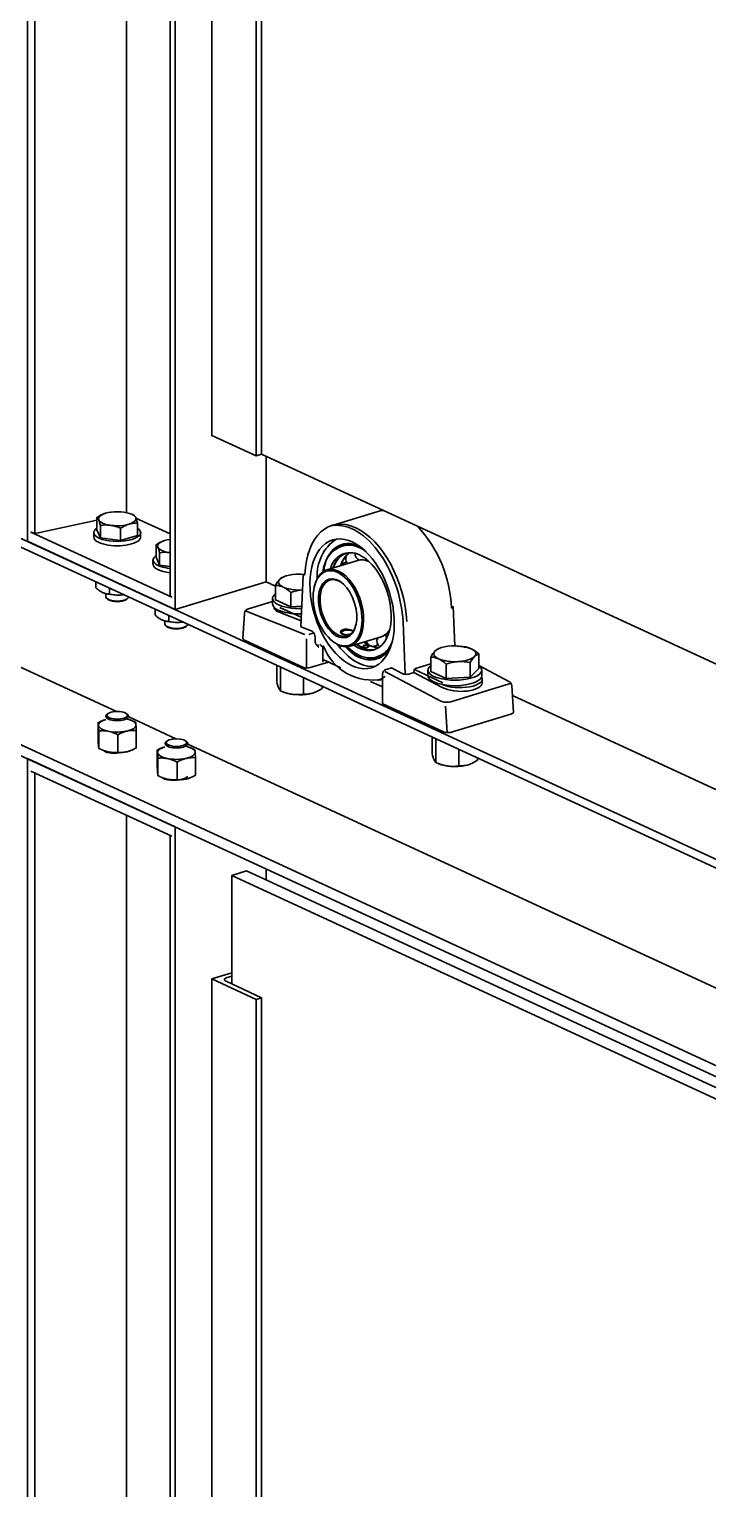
# Model space of a CAD drawing. Header units: millimetres. Extents: x -8400 to 8400, y -5940 to 5940.
# Drawn here: x 4395 to 4638, y 2256 to 2779 of the extents above; entities that cross this region are included whole.
import ezdxf

# ---------------------------------------------------------------- set-up
doc = ezdxf.new("R2010")
doc.units = ezdxf.units.MM
doc.layers.add('粗实线层', color=7, linetype='Continuous', lineweight=35)

msp = doc.modelspace()

# ---------------------------------------------------------------- linework, layer by layer
at = {"layer": '粗实线层', "linetype": 'Continuous', "lineweight": 35}
for points in [[(5429.862, 2115.853), (5429.862, 2117.75), (3411.605, 3048.757), (3411.605, 3046.86), (3411.713, 3046.127), (3412.025, 3045.541), (3412.506, 3045.166), (5429.848, 2114.581)], [(4447.29, 2571.004), (4394.178, 2595.504), (4394.178, 2985.441), (4447.29, 2960.941), (4447.29, 2571.004), (4479.92, 2580.974), (4479.92, 2625.956)], [(3458.919, 2980.673), (4426.231, 2534.459)], [(4396.833, 2598.485), (4396.833, 2980.623)], [(3415.693, 2976.684), (3413.26, 2975.485), (3412.732, 2975.131), (3412.27, 2974.628), (3411.911, 2974.017), (3411.683, 2973.345), (3411.605, 2972.668), (3411.605, 2970.77), (5429.862, 2039.763), (5429.862, 2041.661)], [(3412.133, 2974.427), (5430.389, 2043.419)], [(4429.723, 2965.14), (4429.723, 2605.793)], [(4445.431, 2957.896), (4445.431, 2576.098), (4445.576, 2575.78), (4445.997, 2575.499), (4395.47, 2598.808), (4395.993, 2598.626), (4396.63, 2598.506), (4397.331, 2598.459), (4398.039, 2598.486), (4398.699, 2598.587), (4419.163, 2603.065)], [(4476.275, 2899.088), (4460.342, 2906.439), (4460.342, 2633.482), (4476.275, 2626.132), (4476.275, 2899.088), (4478.233, 2899.687), (4478.233, 2626.731), (4476.275, 2626.132)], [(4478.241, 2626.727), (4938.353, 2414.48)], [(4422.177, 2605.549), (4421.796, 2605.423), (4421.416, 2605.278), (4421.036, 2605.116), (4420.659, 2604.936), (4420.47, 2604.84), (4420.282, 2604.74), (4420.188, 2604.689), (4420.094, 2604.636), (4420, 2604.583), (4419.906, 2604.529), (4419.533, 2604.305), (4419.163, 2604.071)], [(4420.398, 2596.756), (4419.163, 2599.637), (4419.163, 2604.071), (4419.315, 2603.947), (4419.469, 2603.765), (4419.546, 2603.649), (4419.624, 2603.515), (4419.702, 2603.362), (4419.78, 2603.188), (4419.8, 2603.141), (4419.82, 2603.094), (4419.839, 2603.045), (4419.859, 2602.994), (4419.898, 2602.891), (4419.938, 2602.783), (4420.015, 2602.554), (4420.092, 2602.309), (4420.246, 2601.775), (4420.398, 2601.19)], [(4421.63, 2605.362), (4421.6, 2605.351)], [(4431.705, 2605.178), (4431.223, 2605.362)], [(4445.431, 2598.13), (4433.145, 2603.798)], [(4519.638, 2606.109), (4503.583, 2601.204)], [(4522.02, 2606.532), (4520.811, 2606.391), (4519.638, 2606.109)], [(4418.012, 2598.598), (4418.012, 2597.038)], [(4427.661, 2600.151), (4428.031, 2600.385), (4428.404, 2600.609), (4428.498, 2600.663), (4428.592, 2600.716), (4428.686, 2600.769), (4428.78, 2600.82), (4428.968, 2600.92), (4429.157, 2601.016), (4429.535, 2601.196), (4429.914, 2601.359), (4430.294, 2601.503), (4430.676, 2601.629), (4431.058, 2601.736), (4431.443, 2601.825), (4431.49, 2601.835), (4431.538, 2601.844), (4431.587, 2601.853), (4431.635, 2601.862), (4431.73, 2601.879), (4431.825, 2601.894), (4432.016, 2601.922), (4432.205, 2601.945), (4432.581, 2601.979), (4432.954, 2601.997), (4433.323, 2602.001), (4433.689, 2601.993), (4433.689, 2597.559), (4427.661, 2595.717)], [(4434.84, 2597.038), (4434.84, 2598.598)], [(4443.422, 2595.749), (4443.041, 2595.623), (4442.661, 2595.478), (4442.282, 2595.316), (4441.904, 2595.136), (4441.715, 2595.04), (4441.527, 2594.94), (4441.432, 2594.888), (4441.339, 2594.836), (4441.245, 2594.783), (4441.151, 2594.729), (4440.777, 2594.505), (4440.408, 2594.271)], [(4441.643, 2586.956), (4440.408, 2589.837), (4440.408, 2594.271), (4440.56, 2594.147), (4440.713, 2593.965), (4440.791, 2593.849), (4440.869, 2593.715), (4440.946, 2593.562), (4441.025, 2593.388), (4441.045, 2593.341), (4441.064, 2593.293), (4441.084, 2593.244), (4441.104, 2593.194), (4441.143, 2593.091), (4441.182, 2592.982), (4441.26, 2592.754), (4441.338, 2592.509), (4441.491, 2591.975), (4441.643, 2591.39), (4442.537, 2591.493), (4443.44, 2591.54), (4443.895, 2591.539), (4444.352, 2591.521), (4444.812, 2591.484), (4445.274, 2591.428), (4445.431, 2591.404)], [(4445.431, 2591.406), (4445.352, 2591.417), (4445.274, 2591.428), (4444.218, 2591.62), (4443.267, 2591.878), (4442.45, 2592.194), (4441.792, 2592.559), (4441.312, 2592.96), (4441.025, 2593.388), (4440.941, 2593.827), (4441.061, 2594.265), (4441.381, 2594.689), (4441.893, 2595.085), (4442.58, 2595.442), (4443.422, 2595.749), (4444.378, 2595.993), (4445.431, 2596.172)], [(4442.874, 2595.562), (4442.845, 2595.551)], [(4507.921, 2594.63), (4505.919, 2593.513)], [(4439.257, 2588.798), (4439.257, 2587.238)], [(4445.431, 2586.414), (4441.643, 2586.956), (4441.643, 2591.39)], [(4512.791, 2588.62), (4501.686, 2585.228)], [(4503.873, 2585.895), (4504.46, 2587.287), (4505.169, 2588.517), (4505.991, 2589.569), (4506.916, 2590.431), (4507.933, 2591.093)], [(4503.973, 2585.926), (4504.511, 2587.189), (4505.151, 2588.317), (4505.885, 2589.299), (4506.708, 2590.124), (4507.609, 2590.784), (4508.581, 2591.271)], [(4509.968, 2591.415), (4508.939, 2590.564), (4508.025, 2589.488), (4507.239, 2588.202), (4506.594, 2586.726)], [(4508.811, 2590.6), (4507.933, 2589.437), (4507.191, 2588.133), (4506.652, 2586.884)], [(4516.754, 2588.294), (4515.726, 2588.646), (4514.713, 2588.819), (4513.73, 2588.81), (4512.79, 2588.62)], [(4486.486, 2582.853), (4485.99, 2582.664), (4485.593, 2582.477), (4485.397, 2582.357), (4485.202, 2582.217), (4485.005, 2582.055), (4484.806, 2581.871), (4484.757, 2581.821), (4484.707, 2581.771), (4484.682, 2581.744), (4484.657, 2581.718), (4484.632, 2581.691), (4484.608, 2581.664), (4484.509, 2581.553), (4484.41, 2581.437), (4484.214, 2581.191), (4484.019, 2580.926), (4483.632, 2580.347), (4483.249, 2579.71)], [(4493.085, 2578.052), (4491.769, 2578.016), (4490.456, 2578.067), (4489.186, 2578.202), (4487.998, 2578.418), (4486.929, 2578.709), (4486.009, 2579.064), (4485.268, 2579.474), (4484.729, 2579.927), (4484.406, 2580.407), (4484.311, 2580.901), (4484.445, 2581.394), (4484.806, 2581.871), (4485.382, 2582.317), (4486.156, 2582.719), (4487.103, 2583.064), (4488.195, 2583.342), (4489.4, 2583.545), (4490.68, 2583.666), (4492.238, 2583.698), (4493.78, 2583.611)], [(4493.778, 2583.559), (4493.326, 2583.336), (4493.157, 2583.045), (4492.373, 2565.019), (4492.466, 2564.822), (4492.754, 2564.653), (4496.372, 2563.223), (4496.712, 2563.008), (4497.021, 2562.651), (4497.268, 2562.191), (4497.428, 2561.673), (4497.482, 2561.153), (4497.482, 2559.767), (4497.484, 2559.667), (4497.49, 2559.568), (4497.5, 2559.472), (4497.513, 2559.377), (4497.531, 2559.285), (4497.551, 2559.194), (4497.562, 2559.149), (4497.574, 2559.105), (4497.587, 2559.061), (4497.601, 2559.017), (4497.663, 2558.849), (4497.735, 2558.691), (4497.816, 2558.541), (4497.905, 2558.4), (4497.951, 2558.331), (4498, 2558.265), (4498.051, 2558.2), (4498.103, 2558.137), (4498.21, 2558.015), (4498.321, 2557.898), (4498.435, 2557.786), (4498.551, 2557.677), (4498.61, 2557.623), (4498.669, 2557.57), (4498.699, 2557.543), (4498.728, 2557.517), (4498.743, 2557.504), (4498.758, 2557.49), (4498.773, 2557.477), (4498.788, 2557.464)], [(4507.983, 2579.811), (4506.939, 2580.673), (4505.866, 2581.296)], [(4418.752, 2580.992), (4418.752, 2578.805), (4419.053, 2578.545), (4419.357, 2578.295), (4419.433, 2578.234), (4419.51, 2578.175), (4419.586, 2578.116), (4419.663, 2578.058), (4419.816, 2577.945), (4419.97, 2577.836), (4420.277, 2577.629), (4420.586, 2577.44), (4420.895, 2577.269), (4421.206, 2577.116), (4421.517, 2576.982), (4421.83, 2576.867), (4421.869, 2576.854), (4421.908, 2576.841), (4421.947, 2576.829), (4421.986, 2576.816), (4422.064, 2576.793), (4422.142, 2576.771), (4422.296, 2576.73), (4422.451, 2576.693), (4422.756, 2576.633), (4423.06, 2576.589), (4423.36, 2576.559), (4423.658, 2576.542)], [(4428.817, 2576.349), (4428.166, 2576.27), (4427.496, 2576.216), (4426.325, 2576.185), (4425.158, 2576.229), (4424.03, 2576.35), (4422.974, 2576.542), (4422.023, 2576.8), (4421.206, 2577.116)], [(4421.608, 2576.946), (4421.63, 2576.938)], [(4422.332, 2576.706), (4422.332, 2575.581)], [(4423.658, 2578.729), (4423.658, 2576.542), (4424.604, 2576.368), (4425.557, 2576.249), (4426.038, 2576.214), (4426.521, 2576.196), (4427.007, 2576.197), (4427.496, 2576.216), (4427.618, 2576.224), (4427.74, 2576.234), (4427.863, 2576.244), (4427.985, 2576.256), (4428.229, 2576.283), (4428.472, 2576.314), (4428.778, 2576.36)], [(4483.228, 2579.448), (4479.916, 2580.975)], [(4488.769, 2571.942), (4483.249, 2574.488), (4483.249, 2579.71), (4483.588, 2579.691), (4483.929, 2579.657), (4484.016, 2579.646), (4484.101, 2579.633), (4484.188, 2579.62), (4484.274, 2579.606), (4484.446, 2579.574), (4484.619, 2579.538), (4484.965, 2579.45), (4485.312, 2579.343), (4485.66, 2579.215), (4486.009, 2579.064), (4486.36, 2578.892), (4486.712, 2578.697), (4486.755, 2578.671), (4486.799, 2578.645), (4486.843, 2578.618), (4486.887, 2578.591), (4486.975, 2578.537), (4487.062, 2578.481), (4487.236, 2578.367), (4487.409, 2578.248), (4487.754, 2577.998), (4488.095, 2577.733), (4488.433, 2577.455), (4488.769, 2577.164)], [(4492.684, 2572.178), (4488.769, 2571.942), (4488.769, 2577.164), (4489.832, 2577.488), (4490.905, 2577.751), (4491.446, 2577.857), (4491.989, 2577.942), (4492.939, 2578.042)], [(4497.198, 2579.257), (4497.127, 2578.931)], [(4439.997, 2571.192), (4439.997, 2569.005), (4440.298, 2568.745), (4440.602, 2568.495), (4440.678, 2568.434), (4440.754, 2568.375), (4440.831, 2568.316), (4440.907, 2568.258), (4441.061, 2568.145), (4441.214, 2568.035), (4441.522, 2567.829), (4441.83, 2567.64), (4442.14, 2567.469), (4442.45, 2567.316), (4442.762, 2567.182), (4443.075, 2567.067), (4443.114, 2567.054), (4443.153, 2567.041), (4443.192, 2567.029), (4443.231, 2567.016), (4443.309, 2566.993), (4443.386, 2566.971), (4443.541, 2566.93), (4443.695, 2566.893), (4444.001, 2566.833), (4444.304, 2566.789), (4444.605, 2566.759), (4444.904, 2566.742)], [(4482.207, 2573.938), (4473.586, 2571.304), (4473.253, 2571.183), (4472.949, 2571.011), (4472.653, 2570.771), (4472.4, 2570.476), (4472.237, 2570.197), (4472.139, 2569.894), (4472.122, 2569.754), (4472.122, 2569.61)], [(4482.206, 2575.01), (4482.206, 2573.06)], [(4492.456, 2566.931), (4484.551, 2570.055), (4483.916, 2570.347), (4483.411, 2570.669), (4483.042, 2571.014), (4482.818, 2571.378), (4482.743, 2571.752), (4482.743, 2571.867)], [(4492.513, 2568.228), (4484.786, 2571.792)], [(4450.062, 2566.549), (4449.41, 2566.47), (4448.741, 2566.416), (4447.57, 2566.384), (4446.403, 2566.429), (4445.274, 2566.55), (4444.218, 2566.742), (4443.267, 2567), (4442.45, 2567.316)], [(4442.853, 2567.147), (4442.874, 2567.138)], [(4443.577, 2566.906), (4443.577, 2565.781), (4443.666, 2565.462), (4443.931, 2565.156), (4444.359, 2564.878), (4444.931, 2564.639), (4445.624, 2564.45), (4446.406, 2564.319), (4447.243, 2564.253), (4448.099, 2564.253), (4448.936, 2564.319), (4449.718, 2564.45), (4450.411, 2564.639), (4450.983, 2564.878), (4451.411, 2565.156), (4451.676, 2565.462), (4451.765, 2565.781)], [(4444.904, 2568.929), (4444.904, 2566.742), (4445.849, 2566.568), (4446.802, 2566.449), (4447.283, 2566.414), (4447.766, 2566.396), (4448.252, 2566.396), (4448.741, 2566.416), (4448.862, 2566.424), (4448.985, 2566.433), (4449.107, 2566.444), (4449.23, 2566.456), (4449.474, 2566.482), (4449.717, 2566.514), (4450.023, 2566.56)], [(4502.323, 2552.182), (4495.721, 2550.164), (4495.14, 2550.049), (4494.486, 2550.026), (4493.859, 2550.098), (4493.353, 2550.256), (4472.114, 2560.053), (4471.795, 2560.242), (4471.601, 2560.454), (4471.545, 2560.676), (4472.09, 2569.572)], [(4472.458, 2570.554), (4472.755, 2570.407), (4493.805, 2562.088)], [(4529.822, 2547.765), (4529.039, 2566.52)], [(4494.415, 2550.029), (4494.415, 2560.479)], [(4495.264, 2562.106), (4497.026, 2562.644)], [(4502.745, 2560.541), (4502.987, 2560.31)], [(4511.142, 2563.369), (4511.087, 2563.394), (4511.007, 2563.43), (4510.922, 2563.466), (4510.832, 2563.502), (4510.738, 2563.537), (4510.689, 2563.555), (4510.64, 2563.572), (4510.59, 2563.589), (4510.539, 2563.606), (4510.435, 2563.639), (4510.328, 2563.672), (4510.217, 2563.703), (4510.104, 2563.733), (4510.076, 2563.74), (4510.047, 2563.748), (4510.018, 2563.755), (4509.988, 2563.762), (4509.93, 2563.776), (4509.871, 2563.789), (4509.752, 2563.815), (4509.632, 2563.839), (4509.511, 2563.86), (4509.389, 2563.88), (4509.327, 2563.889), (4509.265, 2563.898), (4509.203, 2563.906), (4509.141, 2563.913), (4509.017, 2563.926), (4508.894, 2563.936), (4508.772, 2563.943), (4508.651, 2563.947), (4508.53, 2563.949), (4508.41, 2563.947), (4508.351, 2563.945), (4508.291, 2563.942), (4508.233, 2563.938), (4508.175, 2563.934), (4508.062, 2563.923), (4507.951, 2563.908), (4507.843, 2563.89), (4507.738, 2563.869), (4507.687, 2563.857), (4507.636, 2563.845), (4507.611, 2563.838), (4507.585, 2563.831), (4507.561, 2563.824), (4507.537, 2563.817), (4507.442, 2563.785), (4507.352, 2563.751), (4507.266, 2563.714), (4507.185, 2563.675), (4507.108, 2563.632), (4507.036, 2563.586), (4506.969, 2563.539), (4506.907, 2563.489), (4506.851, 2563.437), (4506.801, 2563.383), (4506.756, 2563.328), (4506.717, 2563.271), (4506.708, 2563.257), (4506.699, 2563.242), (4506.691, 2563.228), (4506.683, 2563.213), (4506.668, 2563.184), (4506.655, 2563.154), (4506.634, 2563.095), (4506.618, 2563.035), (4506.608, 2562.975), (4506.605, 2562.916), (4506.605, 2562.885), (4506.607, 2562.855), (4506.61, 2562.826), (4506.615, 2562.796), (4506.63, 2562.737), (4506.65, 2562.68), (4506.677, 2562.623), (4506.709, 2562.568), (4506.747, 2562.515), (4506.791, 2562.463), (4506.815, 2562.437), (4506.841, 2562.413), (4506.868, 2562.388), (4506.896, 2562.365), (4506.957, 2562.319), (4507.023, 2562.276), (4507.095, 2562.236), (4507.171, 2562.198), (4507.253, 2562.163), (4507.338, 2562.131), (4507.427, 2562.102), (4507.52, 2562.077), (4507.618, 2562.054), (4507.719, 2562.034), (4507.745, 2562.03), (4507.771, 2562.025), (4507.798, 2562.021), (4507.824, 2562.017), (4507.878, 2562.01), (4507.932, 2562.003), (4508.043, 2561.992), (4508.155, 2561.985), (4508.27, 2561.98), (4508.387, 2561.978), (4508.447, 2561.977), (4508.507, 2561.978), (4508.567, 2561.979), (4508.628, 2561.981), (4508.749, 2561.987), (4508.872, 2561.995), (4508.994, 2562.005), (4509.117, 2562.018), (4509.24, 2562.032), (4509.364, 2562.049), (4509.395, 2562.053), (4509.426, 2562.058), (4509.457, 2562.062), (4509.488, 2562.067), (4509.549, 2562.077), (4509.61, 2562.087), (4509.798, 2562.121)], [(4507.129, 2563.129), (4506.821, 2562.868), (4506.659, 2562.68), (4506.605, 2562.484)], [(4511.107, 2563.147), (4510.98, 2563.234), (4510.826, 2563.315), (4510.343, 2563.48), (4509.752, 2563.584), (4509.105, 2563.618), (4508.461, 2563.578), (4507.876, 2563.47), (4507.402, 2563.301), (4507.083, 2563.087), (4506.945, 2562.848), (4507.002, 2562.604), (4507.249, 2562.376), (4507.662, 2562.187), (4508.207, 2562.051), (4508.833, 2561.982)], [(4510.046, 2557.868), (4521.15, 2561.261), (4522.036, 2561.629), (4522.855, 2562.171), (4523.598, 2562.88), (4524.254, 2563.746)], [(4498.061, 2558.187), (4498.445, 2558.174), (4498.843, 2557.935)], [(4500.289, 2557.818), (4500.289, 2552.34), (4500.36, 2552.697), (4500.554, 2552.893), (4500.82, 2552.875), (4506.763, 2550.133)], [(4519.04, 2550.617), (4517.669, 2550.546), (4516.258, 2550.691), (4514.821, 2551.048), (4513.371, 2551.614), (4511.997, 2552.34), (4510.634, 2553.243), (4509.294, 2554.316), (4507.988, 2555.55), (4506.726, 2556.936), (4505.519, 2558.46)], [(4518.505, 2556.495), (4517.291, 2556.476), (4516.043, 2556.673), (4514.772, 2557.087), (4513.497, 2557.71), (4512.232, 2558.536)], [(4519.14, 2556.71), (4518.062, 2556.571), (4516.946, 2556.614), (4515.804, 2556.838), (4514.646, 2557.242), (4513.486, 2557.819), (4512.334, 2558.566)], [(4514.954, 2559.367), (4516.314, 2558.504), (4517.684, 2557.877), (4519.043, 2557.496), (4520.372, 2557.366)], [(4515.087, 2559.208), (4516.066, 2558.633), (4517.904, 2557.763), (4519.773, 2557.216)], [(4541.757, 2556.939), (4541.36, 2556.752), (4541.165, 2556.632), (4540.969, 2556.492), (4540.772, 2556.33), (4540.574, 2556.146), (4540.524, 2556.096), (4540.475, 2556.045), (4540.449, 2556.019), (4540.425, 2555.993), (4540.4, 2555.966), (4540.375, 2555.939), (4540.276, 2555.828), (4540.178, 2555.712), (4539.981, 2555.466), (4539.787, 2555.201), (4539.4, 2554.622), (4539.017, 2553.985)], [(4542.254, 2557.128), (4541.757, 2556.939)], [(4546.448, 2557.94), (4546.997, 2557.963), (4547.544, 2557.963), (4548.087, 2557.943), (4548.628, 2557.903), (4549.701, 2557.77), (4550.764, 2557.574), (4551.102, 2557.555), (4551.444, 2557.52), (4551.53, 2557.509), (4551.616, 2557.497), (4551.702, 2557.484), (4551.788, 2557.47), (4551.961, 2557.438), (4552.133, 2557.401), (4552.48, 2557.314), (4552.826, 2557.207), (4553.175, 2557.078), (4553.524, 2556.928), (4553.874, 2556.756), (4554.226, 2556.561), (4554.27, 2556.535), (4554.314, 2556.508), (4554.358, 2556.482), (4554.402, 2556.455), (4554.489, 2556.401), (4554.577, 2556.345), (4554.751, 2556.23), (4554.924, 2556.112), (4555.269, 2555.862), (4555.609, 2555.597), (4555.948, 2555.319), (4556.284, 2555.028)], [(4553.071, 2557.119), (4553.047, 2557.128)], [(4483.712, 2551.026), (4483.712, 2545.065), (4483.883, 2544.406), (4484.055, 2543.804), (4484.142, 2543.529), (4484.23, 2543.272), (4484.318, 2543.034), (4484.406, 2542.817), (4484.428, 2542.766), (4484.45, 2542.717), (4484.461, 2542.692), (4484.473, 2542.668), (4484.484, 2542.645), (4484.495, 2542.622), (4484.539, 2542.532), (4484.583, 2542.448), (4484.67, 2542.297), (4484.757, 2542.167), (4484.93, 2541.963), (4485.1, 2541.823)], [(4485.1, 2550.084), (4485.012, 2550.433)], [(4485.628, 2550.152), (4485.1, 2550.084), (4485.1, 2541.823), (4486.107, 2541.42), (4487.122, 2541.076), (4487.634, 2540.93), (4488.148, 2540.804), (4488.666, 2540.698), (4489.186, 2540.612), (4490.456, 2540.477), (4491.769, 2540.426), (4493.085, 2540.462), (4494.365, 2540.583), (4495.57, 2540.786), (4496.663, 2541.064)], [(4518.221, 2553.395), (4520.758, 2553.596)], [(4532.919, 2548.419), (4532.902, 2548.817), (4532.973, 2549.241), (4533.199, 2549.605), (4533.521, 2549.811), (4539.017, 2551.491)], [(4544.536, 2546.217), (4539.017, 2548.763), (4539.017, 2553.985), (4539.355, 2553.966), (4539.697, 2553.931), (4539.783, 2553.92), (4539.869, 2553.908), (4539.955, 2553.895), (4540.041, 2553.881), (4540.214, 2553.849), (4540.387, 2553.812), (4540.732, 2553.725), (4541.08, 2553.618), (4541.427, 2553.489), (4541.777, 2553.339), (4542.128, 2553.166), (4542.479, 2552.972), (4542.523, 2552.945), (4542.567, 2552.919), (4542.611, 2552.893), (4542.655, 2552.866), (4542.743, 2552.812), (4542.83, 2552.756), (4543.004, 2552.641), (4543.177, 2552.523), (4543.521, 2552.273), (4543.862, 2552.008), (4544.201, 2551.729), (4544.536, 2551.439)], [(4553.17, 2551.96), (4553.553, 2552.598), (4553.94, 2553.178), (4554.135, 2553.442), (4554.331, 2553.688), (4554.528, 2553.915), (4554.726, 2554.121), (4554.776, 2554.169), (4554.826, 2554.216), (4554.851, 2554.239), (4554.876, 2554.262), (4554.901, 2554.284), (4554.925, 2554.306), (4555.024, 2554.39), (4555.123, 2554.468), (4555.319, 2554.608), (4555.514, 2554.728), (4555.901, 2554.91), (4556.284, 2555.028), (4556.284, 2549.806), (4553.17, 2546.738)], [(4568.074, 2543.553), (4568.083, 2543.646), (4568.085, 2543.739), (4568.027, 2544.054), (4567.896, 2544.352), (4567.747, 2544.593), (4567.571, 2544.808), (4567.369, 2544.993), (4567.146, 2545.149), (4567.079, 2545.189), (4567.01, 2545.226), (4556.45, 2550.796)], [(4493.272, 2546.617), (4493.272, 2540.655), (4492.267, 2540.539), (4491.253, 2540.486), (4490.74, 2540.486), (4490.226, 2540.507), (4489.967, 2540.525), (4489.707, 2540.549), (4489.642, 2540.555), (4489.577, 2540.563), (4489.512, 2540.57), (4489.446, 2540.578), (4489.316, 2540.594), (4489.186, 2540.612), (4487.741, 2540.889), (4486.486, 2541.274), (4485.947, 2541.48)], [(4521.656, 2543.264), (4517.368, 2545.242)], [(4519.888, 2545.503), (4521.273, 2546.157), (4522.573, 2547.026)], [(4520.548, 2545.68), (4521.656, 2546.019)], [(4522.524, 2548.778), (4542.645, 2538.167), (4543.126, 2537.969), (4543.706, 2537.826), (4544.347, 2537.747), (4545.004, 2537.736), (4545.634, 2537.795), (4546.194, 2537.919), (4567.077, 2544.3), (4567.448, 2544.441), (4567.733, 2544.612)], [(4533.112, 2549.5), (4543.373, 2544.767)], [(4537.974, 2549.284), (4537.974, 2547.335)], [(4557.327, 2547.335), (4557.327, 2549.284)], [(4557.442, 2544.727), (4557.442, 2546.004)], [(4500.054, 2543.488), (4500.054, 2542.727), (4499.638, 2542.463), (4499.218, 2542.211), (4499.112, 2542.151), (4499.007, 2542.091), (4498.901, 2542.032), (4498.795, 2541.974), (4498.584, 2541.862), (4498.371, 2541.754), (4497.946, 2541.552), (4497.519, 2541.368), (4497.092, 2541.206), (4496.663, 2541.064), (4496.232, 2540.943), (4495.8, 2540.844), (4495.746, 2540.833), (4495.692, 2540.822), (4495.638, 2540.812), (4495.584, 2540.802), (4495.476, 2540.783), (4495.369, 2540.766), (4495.155, 2540.734), (4494.942, 2540.708), (4494.519, 2540.67), (4494.1, 2540.65), (4493.684, 2540.645), (4493.272, 2540.655)], [(4497.279, 2541.274), (4497.312, 2541.287)], [(4655.852, 2499.818), (4568.278, 2540.214)], [(4544.849, 2526.888), (4544.304, 2536.289)], [(4422.332, 2531.585), (4421.4, 2531.26), (4420.648, 2530.875), (4420.101, 2530.444), (4419.781, 2529.982), (4419.698, 2529.506), (4419.834, 2529.068), (4420.17, 2528.646), (4420.697, 2528.253), (4421.398, 2527.899), (4422.251, 2527.597), (4423.232, 2527.355), (4424.308, 2527.181), (4425.451, 2527.079), (4426.622, 2527.053), (4427.787, 2527.104), (4428.911, 2527.231), (4429.96, 2527.428), (4430.901, 2527.691), (4431.706, 2528.012), (4432.351, 2528.38), (4432.816, 2528.784), (4433.087, 2529.213), (4433.155, 2529.652), (4433.015, 2530.098), (4432.667, 2530.526), (4432.123, 2530.925), (4431.4, 2531.282), (4430.521, 2531.585)], [(4423.057, 2533.649), (4422.683, 2533.332)], [(4429.621, 2531.804), (4430.056, 2531.706), (4430.492, 2531.588), (4430.546, 2531.573), (4430.601, 2531.556), (4430.656, 2531.54), (4430.71, 2531.523), (4430.819, 2531.488), (4430.927, 2531.453), (4431.143, 2531.379), (4431.357, 2531.301), (4431.784, 2531.133), (4432.207, 2530.952), (4432.626, 2530.759), (4433.042, 2530.554), (4433.07, 2530.426), (4433.098, 2530.239), (4433.112, 2530.121), (4433.126, 2529.984), (4433.141, 2529.829), (4433.155, 2529.652), (4433.158, 2529.605), (4433.162, 2529.557), (4433.166, 2529.507), (4433.17, 2529.457), (4433.176, 2529.352), (4433.183, 2529.243), (4433.198, 2529.012), (4433.212, 2528.764), (4433.24, 2528.226), (4433.267, 2527.637)], [(4430.17, 2533.332), (4429.796, 2533.649)], [(4430.551, 2532.466), (4447.454, 2524.669)], [(4431.445, 2531.267), (4431.223, 2531.352)], [(4426.652, 2519.811), (4426.236, 2519.775), (4425.816, 2519.751), (4425.394, 2519.741), (4424.967, 2519.746), (4424.753, 2519.755), (4424.537, 2519.768), (4424.428, 2519.777), (4424.32, 2519.786), (4424.265, 2519.791), (4424.211, 2519.797), (4424.156, 2519.802), (4424.101, 2519.809), (4423.666, 2519.868), (4423.232, 2519.946), (4422.799, 2520.043), (4422.367, 2520.159), (4421.937, 2520.293), (4421.508, 2520.444), (4421.294, 2520.526), (4421.08, 2520.612), (4420.974, 2520.656), (4420.867, 2520.701), (4420.76, 2520.747), (4420.653, 2520.794), (4420.23, 2520.99), (4419.811, 2521.196), (4419.811, 2527.49), (4420.23, 2527.527), (4420.653, 2527.551), (4420.76, 2527.555), (4420.867, 2527.557), (4420.974, 2527.559), (4421.08, 2527.56), (4421.294, 2527.56), (4421.508, 2527.555), (4421.937, 2527.532), (4422.367, 2527.492), (4422.799, 2527.433), (4423.232, 2527.355), (4423.666, 2527.257), (4424.101, 2527.14), (4424.156, 2527.124), (4424.211, 2527.108), (4424.265, 2527.091), (4424.32, 2527.074), (4424.428, 2527.04), (4424.537, 2527.004), (4424.753, 2526.93), (4424.967, 2526.852), (4425.394, 2526.685), (4425.816, 2526.504), (4426.236, 2526.31), (4426.652, 2526.105)], [(4444.302, 2523.849), (4443.928, 2523.532)], [(4451.415, 2523.532), (4451.04, 2523.849)], [(4539.479, 2525.302), (4539.479, 2519.339), (4539.65, 2518.68), (4539.823, 2518.079), (4539.91, 2517.804), (4539.997, 2517.547), (4540.085, 2517.309), (4540.173, 2517.092), (4540.196, 2517.041), (4540.218, 2516.991), (4540.229, 2516.967), (4540.24, 2516.943), (4540.251, 2516.919), (4540.262, 2516.896), (4540.306, 2516.807), (4540.35, 2516.723), (4540.438, 2516.572), (4540.525, 2516.442), (4540.697, 2516.237), (4540.868, 2516.098)], [(4540.868, 2524.359), (4540.78, 2524.708)], [(4541.396, 2524.427), (4540.868, 2524.359), (4540.868, 2516.098), (4541.875, 2515.694), (4542.89, 2515.351), (4543.402, 2515.205), (4543.916, 2515.079), (4544.433, 2514.972), (4544.954, 2514.887), (4546.223, 2514.752), (4547.537, 2514.701), (4548.853, 2514.737), (4550.133, 2514.858), (4551.338, 2515.061), (4552.43, 2515.339)], [(4421.408, 2520.482), (4421.63, 2520.397)], [(4427.182, 2519.659), (4426.249, 2519.531), (4425.321, 2519.478), (4424.425, 2519.502), (4423.588, 2519.601), (4422.834, 2519.774), (4422.185, 2520.014), (4421.486, 2520.452)], [(4422.332, 2520.138), (4422.332, 2519.95)], [(4423.232, 2519.946), (4424.308, 2519.772), (4425.451, 2519.67), (4426.622, 2519.644), (4427.787, 2519.696), (4428.911, 2519.822), (4429.96, 2520.019), (4430.622, 2520.194), (4431.223, 2520.397), (4431.366, 2520.452)], [(4443.577, 2521.785), (4442.645, 2521.46), (4441.893, 2521.075), (4441.347, 2520.644), (4441.026, 2520.182), (4440.943, 2519.706), (4440.957, 2519.51), (4440.971, 2519.297), (4440.985, 2519.066), (4441, 2518.819), (4441.028, 2518.28), (4441.056, 2517.69), (4441.475, 2517.727), (4441.898, 2517.751), (4442.005, 2517.755), (4442.111, 2517.757), (4442.218, 2517.759), (4442.325, 2517.76), (4442.539, 2517.76), (4442.752, 2517.755), (4443.182, 2517.732), (4443.612, 2517.692), (4444.043, 2517.633), (4444.476, 2517.555), (4444.911, 2517.457), (4445.347, 2517.34), (4445.401, 2517.324), (4445.456, 2517.308), (4445.51, 2517.291), (4445.564, 2517.274), (4445.673, 2517.24), (4445.781, 2517.204), (4445.997, 2517.13), (4446.212, 2517.052), (4446.638, 2516.885), (4447.061, 2516.703), (4447.481, 2516.51), (4447.897, 2516.305), (4447.897, 2510.011), (4447.481, 2509.974), (4447.061, 2509.951), (4446.638, 2509.941), (4446.212, 2509.946), (4445.997, 2509.955), (4445.781, 2509.968), (4445.673, 2509.977), (4445.564, 2509.986), (4445.51, 2509.991), (4445.456, 2509.997), (4445.401, 2510.002), (4445.347, 2510.009), (4444.911, 2510.068), (4444.476, 2510.146), (4444.043, 2510.243), (4443.612, 2510.359), (4443.182, 2510.493), (4442.752, 2510.644), (4442.539, 2510.726), (4442.325, 2510.812), (4442.218, 2510.856), (4442.111, 2510.901), (4442.005, 2510.947), (4441.898, 2510.994), (4441.475, 2511.19), (4441.056, 2511.396), (4441.056, 2517.69)], [(4450.866, 2522.003), (4451.301, 2521.906), (4451.736, 2521.789), (4451.791, 2521.772), (4451.846, 2521.756), (4451.9, 2521.74), (4451.955, 2521.723), (4452.063, 2521.688), (4452.172, 2521.653), (4452.388, 2521.579), (4452.602, 2521.501), (4453.029, 2521.333), (4453.451, 2521.152), (4453.871, 2520.958), (4454.287, 2520.754), (4454.314, 2520.625), (4454.343, 2520.439), (4454.357, 2520.321), (4454.371, 2520.184), (4454.385, 2520.028), (4454.4, 2519.852), (4454.404, 2519.805), (4454.407, 2519.757), (4454.41, 2519.707), (4454.414, 2519.657), (4454.421, 2519.552), (4454.429, 2519.443), (4454.443, 2519.212), (4454.457, 2518.964), (4454.485, 2518.426), (4454.513, 2517.837), (4454.513, 2511.542), (4453.699, 2511.124), (4452.877, 2510.757), (4452.463, 2510.597), (4452.046, 2510.453), (4451.837, 2510.388), (4451.626, 2510.327), (4451.521, 2510.298), (4451.415, 2510.271), (4451.31, 2510.244), (4451.204, 2510.219), (4450.783, 2510.132), (4450.365, 2510.063), (4449.948, 2510.014), (4449.534, 2509.983), (4448.712, 2509.969), (4447.897, 2510.011)], [(4451.743, 2522.69), (5424.763, 2073.843)], [(4452.69, 2521.467), (4452.468, 2521.552)], [(4549.039, 2520.891), (4549.039, 2514.929), (4548.035, 2514.814), (4547.02, 2514.76), (4546.508, 2514.761), (4545.993, 2514.782), (4545.735, 2514.8), (4545.475, 2514.823), (4545.41, 2514.83), (4545.344, 2514.837), (4545.279, 2514.845), (4545.214, 2514.852), (4545.084, 2514.869), (4544.954, 2514.887), (4543.509, 2515.163), (4542.254, 2515.549), (4541.715, 2515.755)], [(4454.513, 2517.837), (4453.698, 2517.879), (4452.875, 2517.865), (4452.461, 2517.834), (4452.045, 2517.784), (4451.626, 2517.716), (4451.204, 2517.628), (4451.099, 2517.603), (4450.994, 2517.577), (4450.888, 2517.549), (4450.783, 2517.521), (4450.573, 2517.46), (4450.363, 2517.395), (4449.946, 2517.251), (4449.531, 2517.091), (4448.71, 2516.724), (4447.897, 2516.305)], [(4555.821, 2517.763), (4555.821, 2517.002), (4555.406, 2516.738), (4554.986, 2516.486), (4554.88, 2516.425), (4554.774, 2516.366), (4554.669, 2516.307), (4554.563, 2516.249), (4554.351, 2516.137), (4554.139, 2516.029), (4553.714, 2515.826), (4553.287, 2515.643), (4552.859, 2515.48), (4552.43, 2515.339), (4552, 2515.218), (4551.567, 2515.118), (4551.513, 2515.108), (4551.459, 2515.097), (4551.405, 2515.087), (4551.351, 2515.077), (4551.243, 2515.058), (4551.136, 2515.04), (4550.922, 2515.009), (4550.709, 2514.983), (4550.287, 2514.945), (4549.868, 2514.924), (4549.452, 2514.92), (4549.039, 2514.929)], [(4553.047, 2515.549), (4553.08, 2515.562)], [(4445.997, 2489.713), (4395.47, 2513.021)], [(4396.833, 2130.56), (4396.833, 2512.698)], [(4442.652, 2510.682), (4442.874, 2510.597)], [(4443.577, 2510.338), (4443.577, 2510.15)], [(4444.476, 2510.146), (4445.554, 2509.972), (4446.695, 2509.87), (4447.867, 2509.844), (4449.032, 2509.895), (4450.156, 2510.022), (4451.204, 2510.219), (4451.867, 2510.394), (4452.468, 2510.597), (4452.611, 2510.652)], [(4429.723, 2497.216), (4429.723, 2137.868)], [(4445.431, 2489.971), (4445.431, 2108.173), (4445.576, 2107.856), (4445.997, 2107.575), (4395.47, 2130.883), (4395.993, 2130.702), (4396.63, 2130.582), (4397.331, 2130.534), (4398.039, 2130.562), (4398.699, 2130.662), (4419.163, 2135.141)], [(4467.611, 2475.656), (4472.831, 2477.251), (4937.333, 2262.98)], [(4479.92, 2473.979), (4479.92, 2477.963)], [(4938.353, 2258.506), (4467.611, 2475.656), (4467.611, 2436.657)], [(4467.611, 2440.735), (4460.342, 2438.514), (4476.275, 2431.164), (4478.233, 2431.762)], [(4460.342, 2438.514), (4460.342, 2165.558), (4476.275, 2158.208)], [(4467.611, 2439.513), (4465.851, 2438.975), (4465.398, 2438.795), (4465.085, 2438.578), (4464.933, 2438.337), (4464.952, 2438.09), (4465.141, 2437.853), (4465.486, 2437.642), (4478.233, 2431.762), (4478.233, 2158.806), (4476.275, 2158.208), (4476.275, 2431.164)]]:
    msp.add_lwpolyline(points, dxfattribs=at)
for points in [[(4428.823, 2605.951), (4429.879, 2605.758), (4430.83, 2605.5), (4431.647, 2605.184), (4432.306, 2604.82), (4432.786, 2604.418), (4433.072, 2603.991), (4433.157, 2603.551), (4433.037, 2603.113), (4432.717, 2602.689), (4432.205, 2602.293), (4431.518, 2601.936), (4430.676, 2601.629), (4429.704, 2601.382), (4428.634, 2601.202), (4427.496, 2601.094), (4426.325, 2601.062), (4425.158, 2601.108), (4424.03, 2601.228), (4422.974, 2601.42), (4422.023, 2601.678), (4421.206, 2601.994), (4420.547, 2602.359), (4420.067, 2602.761), (4419.78, 2603.188), (4419.696, 2603.627), (4419.815, 2604.065), (4420.136, 2604.489), (4420.648, 2604.885), (4421.335, 2605.242), (4422.177, 2605.549), (4423.149, 2605.797), (4424.219, 2605.977), (4425.357, 2606.084), (4426.528, 2606.116), (4427.695, 2606.071)], [(4424.03, 2601.228), (4424.145, 2601.211), (4424.261, 2601.192), (4424.377, 2601.173), (4424.493, 2601.152), (4424.724, 2601.107), (4424.954, 2601.057), (4425.411, 2600.944), (4425.866, 2600.815), (4426.768, 2600.509), (4427.661, 2600.151), (4427.661, 2595.717), (4420.398, 2596.756), (4420.398, 2601.19), (4421.292, 2601.293), (4422.195, 2601.34), (4422.65, 2601.34), (4423.107, 2601.321), (4423.567, 2601.284)], [(4514.904, 2557.542), (4514.974, 2557.514), (4515.05, 2557.488), (4515.09, 2557.477), (4515.132, 2557.466), (4515.154, 2557.462), (4515.176, 2557.457), (4515.198, 2557.452), (4515.221, 2557.448), (4515.314, 2557.433), (4515.41, 2557.423), (4515.435, 2557.421), (4515.46, 2557.419), (4515.485, 2557.417), (4515.511, 2557.416), (4515.562, 2557.414), (4515.613, 2557.413), (4515.716, 2557.413), (4515.819, 2557.418), (4515.844, 2557.419), (4515.87, 2557.421), (4515.896, 2557.423), (4515.921, 2557.426), (4515.972, 2557.431), (4516.021, 2557.437), (4516.07, 2557.444), (4516.118, 2557.452), (4516.142, 2557.456), (4516.165, 2557.46), (4516.189, 2557.465), (4516.212, 2557.47), (4516.301, 2557.49), (4516.384, 2557.513), (4516.423, 2557.526), (4516.46, 2557.539), (4516.479, 2557.546), (4516.497, 2557.553), (4516.514, 2557.56), (4516.531, 2557.567), (4516.592, 2557.596), (4516.645, 2557.628), (4516.657, 2557.636), (4516.669, 2557.644), (4516.68, 2557.652), (4516.69, 2557.661), (4516.709, 2557.678), (4516.725, 2557.695), (4516.751, 2557.729), (4516.767, 2557.765), (4516.77, 2557.783), (4516.772, 2557.801), (4516.771, 2557.819), (4516.768, 2557.837), (4516.762, 2557.855), (4516.753, 2557.873), (4516.742, 2557.891), (4516.728, 2557.908), (4516.694, 2557.943), (4516.65, 2557.977), (4516.638, 2557.985), (4516.625, 2557.993), (4516.612, 2558.001), (4516.597, 2558.009), (4516.568, 2558.025), (4516.536, 2558.04), (4516.468, 2558.07), (4516.391, 2558.096), (4516.371, 2558.103), (4516.351, 2558.109), (4516.33, 2558.115), (4516.309, 2558.121), (4516.265, 2558.132), (4516.221, 2558.143), (4516.174, 2558.152), (4516.128, 2558.162), (4516.104, 2558.166), (4516.08, 2558.17), (4516.055, 2558.174), (4516.03, 2558.177), (4515.93, 2558.19), (4515.829, 2558.198), (4515.778, 2558.201), (4515.726, 2558.203), (4515.7, 2558.204), (4515.673, 2558.204), (4515.648, 2558.204), (4515.622, 2558.204), (4515.52, 2558.201), (4515.42, 2558.194), (4515.396, 2558.191), (4515.371, 2558.189), (4515.347, 2558.186), (4515.322, 2558.183), (4515.275, 2558.176), (4515.229, 2558.168), (4515.14, 2558.149), (4515.057, 2558.126), (4515.037, 2558.12), (4515.018, 2558.114), (4514.998, 2558.107), (4514.98, 2558.1), (4514.944, 2558.086), (4514.91, 2558.071), (4514.879, 2558.055), (4514.849, 2558.038), (4514.821, 2558.021), (4514.795, 2558.003), (4514.751, 2557.966), (4514.716, 2557.928), (4514.701, 2557.908), (4514.69, 2557.887), (4514.681, 2557.867), (4514.674, 2557.846), (4514.668, 2557.805), (4514.673, 2557.763), (4514.676, 2557.753), (4514.679, 2557.743), (4514.683, 2557.732), (4514.688, 2557.723), (4514.699, 2557.702), (4514.712, 2557.683), (4514.728, 2557.663), (4514.746, 2557.645), (4514.756, 2557.635), (4514.767, 2557.626), (4514.779, 2557.617), (4514.79, 2557.608), (4514.843, 2557.574)], [(4554.726, 2554.121), (4554.151, 2553.675), (4553.378, 2553.274), (4552.43, 2552.929), (4551.338, 2552.65), (4550.133, 2552.448), (4548.853, 2552.327), (4547.537, 2552.291), (4546.223, 2552.341), (4544.954, 2552.477), (4543.766, 2552.693), (4542.696, 2552.983), (4541.777, 2553.339), (4541.036, 2553.749), (4540.496, 2554.201), (4540.173, 2554.682), (4540.078, 2555.176), (4540.213, 2555.669), (4540.574, 2556.146), (4541.15, 2556.592), (4541.923, 2556.993), (4542.87, 2557.338), (4543.963, 2557.617), (4545.167, 2557.819), (4546.448, 2557.94), (4547.764, 2557.976), (4549.077, 2557.926), (4550.347, 2557.79), (4551.535, 2557.574), (4552.604, 2557.284), (4553.524, 2556.928), (4554.264, 2556.518), (4554.804, 2556.066), (4555.127, 2555.585), (4555.222, 2555.091), (4555.088, 2554.598)], [(4548.853, 2552.327), (4548.99, 2552.334), (4549.129, 2552.34), (4549.197, 2552.343), (4549.266, 2552.345), (4549.335, 2552.347), (4549.403, 2552.349), (4549.678, 2552.352), (4549.952, 2552.349), (4550.495, 2552.329), (4551.036, 2552.289), (4552.108, 2552.156), (4553.17, 2551.96), (4553.17, 2546.738), (4544.536, 2546.217), (4544.536, 2551.439), (4545.6, 2551.763), (4546.673, 2552.026), (4547.213, 2552.131), (4547.757, 2552.217), (4548.303, 2552.282)], [(4423.183, 2533.745), (4422.883, 2533.468), (4422.748, 2533.173), (4422.786, 2532.874), (4422.994, 2532.586), (4423.362, 2532.32), (4423.873, 2532.091), (4424.504, 2531.908), (4425.225, 2531.781), (4426.002, 2531.715), (4426.799, 2531.712), (4427.578, 2531.775), (4428.304, 2531.898), (4428.941, 2532.078), (4429.462, 2532.304), (4429.84, 2532.568), (4430.058, 2532.855), (4430.107, 2533.154), (4429.984, 2533.449), (4429.694, 2533.728), (4429.252, 2533.977), (4428.677, 2534.184), (4427.997, 2534.34), (4427.244, 2534.438), (4426.452, 2534.472), (4425.66, 2534.442), (4424.903, 2534.348), (4424.217, 2534.196), (4423.635, 2533.992)], [(4433.267, 2527.637), (4432.453, 2527.679), (4431.631, 2527.665), (4431.217, 2527.634), (4430.8, 2527.584), (4430.381, 2527.516), (4429.96, 2527.428), (4429.855, 2527.403), (4429.749, 2527.377), (4429.643, 2527.349), (4429.538, 2527.321), (4429.328, 2527.26), (4429.118, 2527.195), (4428.701, 2527.051), (4428.287, 2526.891), (4427.465, 2526.524), (4426.652, 2526.105), (4426.652, 2519.811), (4427.467, 2519.768), (4428.289, 2519.783), (4428.703, 2519.814), (4429.119, 2519.863), (4429.538, 2519.932), (4429.96, 2520.019), (4430.065, 2520.045), (4430.171, 2520.071), (4430.276, 2520.098), (4430.382, 2520.127), (4430.592, 2520.188), (4430.801, 2520.253), (4431.218, 2520.397), (4431.633, 2520.557), (4432.454, 2520.924), (4433.267, 2521.343)], [(4394.178, 2517.517), (4394.178, 2127.58), (4447.29, 2103.08), (4447.29, 2493.017)]]:
    msp.add_lwpolyline(points, close=True, dxfattribs=at)
for points in [[(4433.689, 2601.993), (4433.537, 2602.579), (4433.384, 2603.113), (4433.307, 2603.358), (4433.229, 2603.586), (4433.151, 2603.797), (4433.072, 2603.991, 0.1131517), (4432.455, 2604.874), (4431.704, 2605.179)], [(4547.618, 2557.96), (4547.029, 2572.054), (4546.871, 2571.805), (4546.407, 2571.592, 0.1802563), (4534.219, 2600.904)], [(4422.683, 2574.959), (4423.057, 2574.642, 0.2481295), (4429.796, 2574.642), (4430.17, 2574.959)], [(4443.928, 2565.159), (4444.302, 2564.842, 0.2480337), (4451.04, 2564.842), (4451.415, 2565.159)], [(4508.994, 2557.668), (4510.422, 2556.4), (4511.887, 2555.356), (4513.371, 2554.548, 0.4971202), (4525.349, 2560.386)], [(4499.136, 2558.568), (4499.151, 2558.563), (4499.206, 2558.53), (4499.297, 2558.462), (4499.412, 2558.354), (4499.54, 2558.209), (4499.643, 2558.069), (4499.753, 2557.901), (4500.022, 2557.793), (4500.519, 2557.876, 0.3684355), (4521.655, 2546.092)], [(4524.497, 2557.368, -0.4183247), (4513.371, 2553.954), (4512.095, 2554.631), (4510.83, 2555.479), (4509.589, 2556.49), (4508.38, 2557.655)], [(4517.751, 2557.852, 0.1260225), (4519.003, 2557.91, 0.1105271), (4519.961, 2558.454)], [(4568.096, 2543.619), (4568.641, 2534.224), (4568.543, 2533.94), (4568.224, 2533.681), (4567.713, 2533.469), (4546.829, 2527.089), (4546.268, 2526.959), (4545.636, 2526.889), (4544.977, 2526.882), (4544.334, 2526.94), (4543.753, 2527.058), (4543.272, 2527.228), (4522.033, 2537.026), (4521.753, 2537.213), (4521.656, 2537.424), (4521.656, 2547.874, -0.3297945), (4522.847, 2549.483), (4524.609, 2550.022), (4524.871, 2550.041), (4525.148, 2549.949), (4528.767, 2548.04), (4529.161, 2547.885), (4529.644, 2547.785), (4530.169, 2547.749), (4530.685, 2547.78), (4531.14, 2547.876), (4532.919, 2548.419), (4543.137, 2543.03)], [(4421.63, 2531.352), (4421.487, 2531.298), (4421.222, 2531.193), (4420.4, 2530.827), (4419.585, 2530.407), (4419.585, 2524.113), (4419.613, 2523.522), (4419.641, 2522.984), (4419.655, 2522.737), (4419.669, 2522.506), (4419.683, 2522.292), (4419.698, 2522.097, 0.0264391), (4419.811, 2521.196)], [(4419.811, 2527.49), (4419.783, 2528.08), (4419.755, 2528.619), (4419.741, 2528.866), (4419.726, 2529.097), (4419.712, 2529.31), (4419.698, 2529.506, 0.0267506), (4419.585, 2530.407)], [(4440.83, 2520.607, -0.026077), (4440.943, 2519.706), (4441.079, 2519.268), (4441.415, 2518.846), (4441.942, 2518.453), (4442.642, 2518.099), (4443.496, 2517.797), (4444.476, 2517.555), (4445.554, 2517.38), (4446.695, 2517.279), (4447.867, 2517.253), (4449.032, 2517.304), (4450.156, 2517.431), (4451.204, 2517.628), (4452.146, 2517.891), (4452.951, 2518.211), (4453.596, 2518.58), (4454.061, 2518.984), (4454.331, 2519.413), (4454.4, 2519.852), (4454.259, 2520.297), (4453.912, 2520.726), (4453.368, 2521.125), (4452.645, 2521.482), (4451.765, 2521.785)], [(4442.874, 2521.552), (4442.731, 2521.498), (4442.467, 2521.393), (4441.645, 2521.027), (4440.83, 2520.607), (4440.83, 2514.313), (4440.858, 2513.722), (4440.886, 2513.184), (4440.9, 2512.937), (4440.914, 2512.706), (4440.928, 2512.492), (4440.943, 2512.297, 0.02673), (4441.056, 2511.396)], [(4451.765, 2511.072, -0.212698), (4443.429, 2510.214), (4442.731, 2510.652)]]:
    msp.add_lwpolyline(points, format="xyb", dxfattribs=at)
for centre, radius, start, end in [((4513.625, 2583.436), 15.41, 123.62177, 184.56417), ((4510.164, 2584.906), 9.524, 72.79437, 180.82294), ((4509.714, 2585.029), 9.014, 47.67552, 181.41228), ((4510.066, 2584.195), 7.215, 62.73705, 168.55455), ((4508.819, 2585.438), 2.524, 88.4674, 148.7532), ((4511.036, 2589.287), 2.524, 130.23761, 224.0837), ((4514.353, 2591.011), 2.524, 176.50392, 244.2171), ((4514.353, 2591.011), 2.524, 294.75811, 307.95677), ((4522.178, 2559.662), 2.524, 150.53436, 234.40483), ((4522.18, 2559.669), 2.517, 69.69012, 76.18856), ((4525.495, 2561.386), 2.524, 153.88433, 198.61508), ((4525.533, 2561.328), 2.593, 120.71159, 124.5129), ((4516.87, 2562.338), 9.219, 210.48031, 323.87854), ((4518.265, 2560.324), 2.524, 195.77903, 236.4195)]:
    msp.add_arc(centre, radius, start, end, dxfattribs=at)
for centre, major_axis, ratio, start_param, end_param in [((4512.066, 2573.441), (-8.482, 27.764), 0.585037, 4.2937055, 7.3102029), ((4510.756, 2573.036), (-8.478, 27.77), 0.5851518, 4.3024897, 6.2430043), ((4426.427, 2598.598), (8.428, 0), 0.3754184, 2.6124761, 6.8123773), ((4426.426, 2597.038), (8.386, 0), 0.3753165, 3.1413777, 6.2833758), ((4513.365, 2573.854), (-6.263, 20.506), 0.585253, 5.8004312, 7.1420791), ((4447.678, 2588.799), (8.404, 0.001), 0.3752503, 2.6125759, 4.4422414), ((4447.789, 2587.271), (8.506, 0.034), 0.3743341, 3.1410582, 4.4309158), ((4505.863, 2571.553), (-4.176, 13.675), 0.5851412, 5.801907, 7.0893139), ((4513.371, 2573.841), (-5.286, 17.299), 0.5850465, 2.4828036, 5.8018276), ((4505.866, 2571.548), (-3.073, 10.058), 0.5850543, 5.8019264, 10.2305467), ((4505.865, 2571.548), (-4.18, 13.677), 0.5850707, 2.3358327, 5.8017786), ((4491.881, 2575.009), (-9.682, 0.001), 0.3754718, 5.8146514, 7.9335649), ((4426.426, 2575.581), (4.07, 0), 0.3753357, 3.141397, 6.2833517), ((4491.891, 2573.064), (9.705, 0.004), 0.3755118, 3.1417978, 4.7818545), ((4547.65, 2549.285), (9.664, 0), 0.3754542, 2.6730953, 6.7516796), ((4547.65, 2547.335), (-9.702, 0), 0.3754793, 0.0001663, 3.1414238), ((4549.384, 2544.941), (-8.056, 0.256), 0.407626, 0.696616, 3.1540474), ((4549.387, 2546.004), (8.051, 0.001), 0.3753736, 3.8243728, 6.5302573), ((4426.426, 2532.709), (-4.097, 0), 0.3753647, 5.8661879, 9.8419527), ((4447.671, 2522.909), (4.085, 0), 0.3754435, 2.7244823, 6.7000786)]:
    msp.add_ellipse(centre, major_axis=major_axis, ratio=ratio, start_param=start_param, end_param=end_param, dxfattribs=at)
for centre, major_axis, ratio in [((4510.761, 2573.043), (-7.007, 22.934), 0.5850432), ((4505.54, 2571.448), (-4.057, 13.279), 0.5850532), ((4505.54, 2571.448), (-3.195, 10.458), 0.58507), ((4447.671, 2523.289), (-3.698, 0), 0.3753598)]:
    msp.add_ellipse(centre, major_axis=major_axis, ratio=ratio, dxfattribs=at)

doc.saveas('drawing.dxf')
